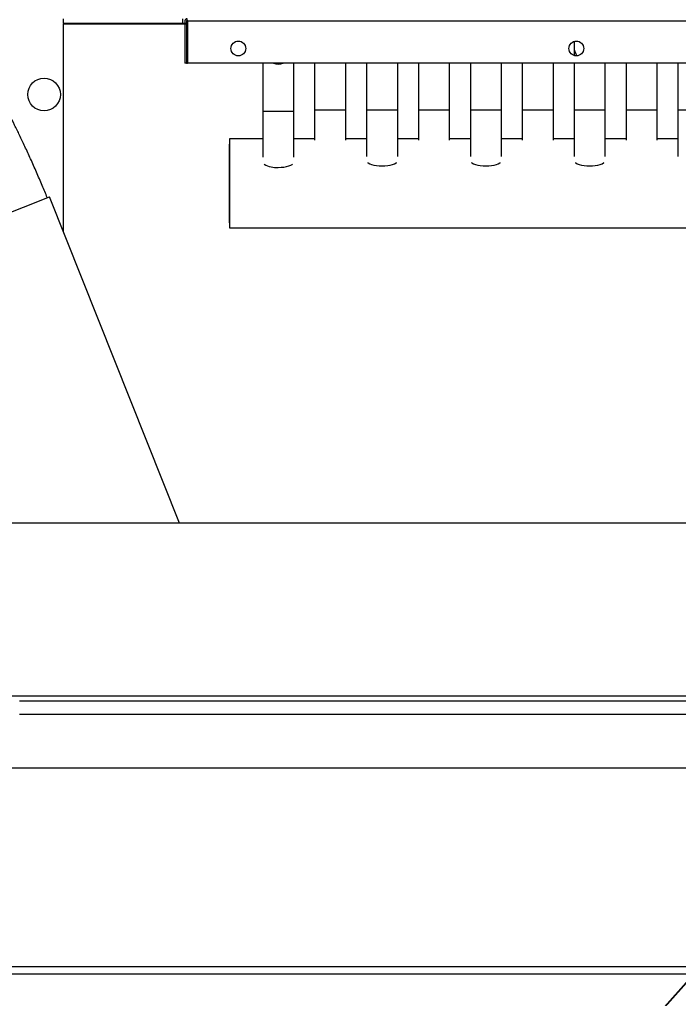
# Model space of a CAD drawing. Extents: x -2187 to 96136, y -11110 to 52208.
# Drawn here: x 47351 to 47795, y 18395 to 19055 of the extents above; entities that cross this region are included whole.
import ezdxf

# ---------------------------------------------------------------- set-up
doc = ezdxf.new("R2010")
doc.units = 0
doc.header["$LTSCALE"] = 1000
doc.header["$MEASUREMENT"] = 0
doc.linetypes.add('ACAD_ISO02W100', pattern=[15, 12, -3])
doc.layers.add('洗衣房设备', color=4, linetype='Continuous')
doc.styles.add('HZHT', font='hztxt_e.shx', dxfattribs={"width": 1.5, "bigfont": 'hztxt.shx'})
doc.dimstyles.new('75', dxfattribs={"dimscale": 100, "dimtxt": 3, "dimasz": 1, "dimexe": 1, "dimexo": 1, "dimgap": 0.2, "dimtad": 1, "dimdec": 0, "dimrnd": 10, "dimzin": 0, "dimdsep": 46, "dimtxsty": 'HZHT', "dimblk1": 'ARCHTICK', "dimblk2": 'ARCHTICK', "dimsah": 1, "dimcen": 1, "dimdle": 0.5, "dimclrd": 1, "dimclre": 1, "dimadec": 0, "dimazin": 0, "dimtfac": 1, "dimtdec": 0, "dimtix": 1, "dimtmove": 2, "dimatfit": 3, "dimfxl": 0, "dimtolj": 1, "dimtzin": 0, "dimarcsym": 0})

# ---------------------------------------------------------------- blocks, each defined once
blk = doc.blocks.new('_ArchTick')
at = {"color": 0, "linetype": 'ByBlock', "const_width": 0.4}
blk.add_lwpolyline([(-0.5, -0.5), (0.5, 0.5)], dxfattribs=at)
blk = doc.blocks.new('*D128')
at = {"color": 1, "linetype": 'ACAD_ISO02W100', "lineweight": -2, "ltscale": 750}
for p, q in [((46340.1, 18544.5), (46340.1, 17223.45)), ((50290.1, 18544.5), (50290.1, 17223.45)), ((46290.1, 17323.45), (47159.52, 17323.45)), ((50340.1, 17323.45), (48409.52, 17323.45))]:
    blk.add_line(p, q, dxfattribs=at)
at = {"layer": 'Defpoints', "color": 0, "linetype": 'ACAD_ISO02W100', "ltscale": 750}
for p in [(46340.1, 18644.5), (50290.1, 18644.5), (50290.1, 17323.45)]:
    blk.add_point(p, dxfattribs=at)
at = {"color": 1, "linetype": 'ACAD_ISO02W100', "lineweight": -2, "ltscale": 750, "xscale": 100, "yscale": 100, "zscale": 100, "rotation": 180}
blk.add_blockref('_ArchTick', (46340.1, 17323.45), dxfattribs=at)
at = {"color": 1, "linetype": 'ACAD_ISO02W100', "lineweight": -2, "ltscale": 750, "xscale": 100, "yscale": 100, "zscale": 100}
blk.add_blockref('_ArchTick', (50290.1, 17323.45), dxfattribs=at)
at = {"color": 0, "linetype": 'ACAD_ISO02W100', "ltscale": 750, "insert": (47784.52, 17473.45), "char_height": 300, "attachment_point": 2, "style": 'HZHT'}
blk.add_mtext('\\A1;3950', dxfattribs=at)

msp = doc.modelspace()

# ---------------------------------------------------------------- linework, layer by layer
at = {"color": 7, "linetype": 'Continuous', "lineweight": 15}
for p, q in [((47380.263, 19052.501), (47380.263, 19055.501)), ((47460.597, 19052.501), (47460.597, 19055.501)), ((47463.497, 19054.501), (47463.746, 19054.501)), ((47380.097, 19052.101), (47380.097, 18912.193)), ((47380.263, 19052.501), (47460.597, 19052.501)), ((47460.597, 19052.501), (47462.097, 19052.501)), ((47462.097, 19054.101), (47462.097, 19025.501)), ((47462.097, 19052.501), (47463.804, 19052.501)), ((47462.097, 19052.101), (47463.804, 19052.101)), ((47463.097, 19054.101), (47463.097, 19025.501)), ((47463.804, 19054.101), (48216.39, 19054.101)), ((47463.804, 19054.101), (47463.804, 19025.501)), ((47463.804, 19054.101), (48216.39, 19054.101)), ((47724.597, 19040.271), (47724.597, 19036.501)), ((47724.597, 19036.501), (47724.597, 19030.732)), ((47463.097, 19025.501), (47462.097, 19025.501)), ((47463.097, 19025.501), (47463.804, 19025.501)), ((48216.39, 19025.501), (47463.804, 19025.501)), ((48216.39, 19025.501), (47463.804, 19025.501)), ((47514.597, 19025.501), (47514.597, 18993.134)), ((47535.597, 18993.134), (47535.597, 19025.501)), ((47549.597, 19025.501), (47549.597, 18994.134)), ((47570.597, 18994.134), (47570.597, 19025.501)), ((47584.597, 19025.501), (47584.597, 18994.134)), ((47605.597, 18994.134), (47605.597, 19025.501)), ((47619.597, 19025.501), (47619.597, 18994.134)), ((47640.597, 18994.134), (47640.597, 19025.501)), ((47654.597, 19025.501), (47654.597, 18994.134)), ((47675.597, 18994.134), (47675.597, 19025.501)), ((47689.597, 19025.501), (47689.597, 18994.134)), ((47710.597, 18994.134), (47710.597, 19025.501)), ((47724.597, 19025.501), (47724.597, 18994.134)), ((47745.597, 18994.134), (47745.597, 19025.501)), ((47759.597, 19025.501), (47759.597, 18994.134)), ((47780.597, 18994.134), (47780.597, 19025.501)), ((47794.597, 19025.501), (47794.597, 18994.134)), ((47514.597, 18993.134), (47514.597, 18962.321)), ((47535.597, 18962.321), (47535.597, 18993.134)), ((47549.597, 18994.134), (47549.597, 18973.699)), ((47570.597, 18973.699), (47570.597, 18994.134)), ((47584.597, 18994.134), (47584.597, 18962.625)), ((47605.597, 18962.625), (47605.597, 18994.134)), ((47619.597, 18994.134), (47619.597, 18973.699)), ((47640.597, 18973.699), (47640.597, 18994.134)), ((47654.597, 18994.134), (47654.597, 18962.625)), ((47675.597, 18962.625), (47675.597, 18994.134)), ((47689.597, 18994.134), (47689.597, 18973.699)), ((47710.597, 18973.699), (47710.597, 18994.134)), ((47724.597, 18994.134), (47724.597, 18962.625)), ((47745.597, 18962.625), (47745.597, 18994.134)), ((47759.597, 18994.134), (47759.597, 18973.699)), ((47780.597, 18973.699), (47780.597, 18994.134)), ((47794.597, 18994.134), (47794.597, 18962.625)), ((47514.597, 18974.501), (47492.097, 18974.501)), ((47492.097, 18974.501), (47492.097, 18944.501)), ((47492.097, 18918.001), (47492.097, 18971.001)), ((47549.597, 18974.501), (47535.597, 18974.501)), ((47584.597, 18974.501), (47570.597, 18974.501)), ((47619.597, 18974.501), (47605.597, 18974.501)), ((47654.597, 18974.501), (47640.597, 18974.501)), ((47689.597, 18974.501), (47675.597, 18974.501)), ((47724.597, 18974.501), (47710.597, 18974.501)), ((47759.597, 18974.501), (47745.597, 18974.501)), ((47794.597, 18974.501), (47780.597, 18974.501)), ((47492.097, 18944.501), (47492.097, 18914.501)), ((47069.776, 18815.707), (47370.794, 18935.558)), ((47458.41, 18715.501), (47370.794, 18935.558)), ((47492.097, 18914.501), (47818.097, 18914.501)), ((47492.097, 18914.501), (47818.097, 18914.501)), ((47815.097, 18715.501), (46815.097, 18715.501)), ((47815.097, 18715.501), (46815.097, 18715.501)), ((47811.697, 18598.901), (46818.497, 18598.901)), ((47811.697, 18598.901), (46818.497, 18598.901)), ((47811.697, 18595.501), (47350.597, 18595.501)), ((47811.697, 18595.501), (47350.597, 18595.501)), ((47813.097, 18586.501), (47350.597, 18586.501)), ((47813.097, 18586.501), (47350.597, 18586.501)), ((47335.097, 18550.501), (47825.097, 18550.501)), ((47335.097, 18550.501), (47825.097, 18550.501)), ((46815.097, 18416.601), (47815.097, 18416.601)), ((46815.097, 18416.601), (47815.097, 18416.601)), ((46815.097, 18411.501), (47815.097, 18411.501)), ((46815.097, 18411.501), (47815.097, 18411.501))]:
    msp.add_line(p, q, dxfattribs=at)
at = {"color": 8, "linetype": 'Continuous', "lineweight": 15}
for p, q in [((47380.097, 19052.101), (47462.097, 19052.101)), ((47514.597, 18993.134), (47525.097, 18993.134)), ((47525.097, 18993.134), (47535.597, 18993.134)), ((47549.597, 18994.134), (47560.097, 18994.134)), ((47560.097, 18994.134), (47570.597, 18994.134)), ((47584.597, 18994.134), (47595.097, 18994.134)), ((47595.097, 18994.134), (47605.597, 18994.134)), ((47619.597, 18994.134), (47630.097, 18994.134)), ((47630.097, 18994.134), (47640.597, 18994.134)), ((47654.597, 18994.134), (47665.097, 18994.134)), ((47665.097, 18994.134), (47675.597, 18994.134)), ((47689.597, 18994.134), (47700.097, 18994.134)), ((47700.097, 18994.134), (47710.597, 18994.134)), ((47724.597, 18994.134), (47735.097, 18994.134)), ((47735.097, 18994.134), (47745.597, 18994.134)), ((47759.597, 18994.134), (47770.097, 18994.134)), ((47770.097, 18994.134), (47780.597, 18994.134)), ((47794.597, 18994.134), (47805.097, 18994.134))]:
    msp.add_line(p, q, dxfattribs=at)
at = {"color": 8, "linetype": 'Continuous', "lineweight": 15, "flags": 128}
for points in [[(47525.097, 18955.341), (47527.026, 18955.402), (47528.89, 18955.583), (47530.624, 18955.879), (47532.17, 18956.278), (47533.476, 18956.768), (47534.496, 18957.331), (47534.649, 18957.441)], [(47585.27, 18958.667), (47585.697, 18958.331), (47586.717, 18957.768), (47588.023, 18957.278), (47589.569, 18956.879), (47591.304, 18956.583), (47593.167, 18956.402), (47595.097, 18956.341)], [(47595.097, 18956.341), (47597.026, 18956.402), (47598.89, 18956.583), (47600.624, 18956.879), (47602.17, 18957.278), (47603.476, 18957.768), (47604.496, 18958.331), (47604.924, 18958.667)], [(47655.27, 18958.667), (47655.697, 18958.331), (47656.717, 18957.768), (47658.023, 18957.278), (47659.569, 18956.879), (47661.304, 18956.583), (47663.167, 18956.402), (47665.097, 18956.341)], [(47665.097, 18956.341), (47667.026, 18956.402), (47668.89, 18956.583), (47670.624, 18956.879), (47672.17, 18957.278), (47673.476, 18957.768), (47674.496, 18958.331), (47674.924, 18958.667)], [(47725.27, 18958.667), (47725.697, 18958.331), (47726.717, 18957.768), (47728.023, 18957.278), (47729.569, 18956.879), (47731.304, 18956.583), (47733.167, 18956.402), (47735.097, 18956.341)], [(47735.097, 18956.341), (47737.026, 18956.402), (47738.89, 18956.583), (47740.624, 18956.879), (47742.17, 18957.278), (47743.476, 18957.768), (47744.496, 18958.331), (47744.924, 18958.667)]]:
    msp.add_lwpolyline(points, dxfattribs=at)
at = {"color": 7, "linetype": 'Continuous', "lineweight": 15}
for centre, radius in [((47498.097, 19035.501), 5), ((47726.097, 19035.501), 5), ((47367.097, 19004.501), 11)]:
    msp.add_circle(centre, radius, dxfattribs=at)
for centre, start, end in [((47735.097, 19036.501), 180, 214.757317), ((47525.097, 19035.501), 252.24721, 287.75279)]:
    msp.add_arc(centre, 10.5, start, end, dxfattribs=at)
at = {"color": 8, "linetype": 'Continuous', "lineweight": 15}
msp.add_arc((47524.019, 18973.211), 17.903, 241.748314, 273.452204, dxfattribs=at)
at = {"color": 7, "linetype": 'Continuous', "lineweight": 15}
msp.add_open_spline([(47369.259, 18934.947), (47368.143, 18937.644), (47365.765, 18943.389), (47362.019, 18952.081), (47358.129, 18960.885), (47354.335, 18969.194), (47350.745, 18976.795), (47347.307, 18983.811), (47344.043, 18990.21), (47340.956, 18996.013), (47338.208, 19000.975), (47335.865, 19005.059), (47333.95, 19008.296), (47332.578, 19010.568), (47331.634, 19012.118), (47330.861, 19013.383), (47329.853, 19015.026), (47328.443, 19017.328), (47326.653, 19020.277), (47324.576, 19023.792), (47322.419, 19027.668), (47320.275, 19031.949), (47318.286, 19036.585), (47316.519, 19041.62), (47315.089, 19046.594), (47313.93, 19051.147), (47312.932, 19055.274), (47311.965, 19059.291), (47311.01, 19063.139), (47310.105, 19066.607), (47309.246, 19069.734), (47308.298, 19073.006), (47307.111, 19076.852), (47305.606, 19081.361), (47303.81, 19086.305), (47301.771, 19091.567), (47299.739, 19096.546), (47297.818, 19101.09), (47296.149, 19104.942), (47294.617, 19108.412), (47293.289, 19111.378), (47292.184, 19113.816), (47291.312, 19115.728), (47290.507, 19117.482), (47289.537, 19119.584), (47288.161, 19122.542), (47286.294, 19126.521), (47283.913, 19131.544), (47281.243, 19137.127), (47278.349, 19143.151), (47275.299, 19149.489), (47271.93, 19156.506), (47268.265, 19164.189), (47265.786, 19169.489), (47264.494, 19172.25)], degree=3, knots=[0, 0, 0, 0, 0.0336706, 0.0717341, 0.1091639, 0.1444822, 0.1766496, 0.2055024, 0.2339304, 0.2591671, 0.2817717, 0.3007982, 0.316064, 0.3275596, 0.3327306, 0.3372735, 0.3445054, 0.3548255, 0.368208, 0.3842657, 0.4020483, 0.4195491, 0.4391441, 0.4604063, 0.4813714, 0.4983408, 0.5142391, 0.5300054, 0.545681, 0.5596452, 0.5710842, 0.5828667, 0.5986487, 0.6172192, 0.6373397, 0.6589107, 0.6818574, 0.6989467, 0.7154201, 0.7299704, 0.7424403, 0.7527087, 0.7606868, 0.7665435, 0.7747982, 0.7873, 0.8041429, 0.8254198, 0.8512109, 0.8751314, 0.901985, 0.931763, 0.9644429, 1, 1, 1, 1], dxfattribs=at)
for points in [[(47463.497, 19055.501), (47463.313, 19055.48), (47462.946, 19055.438), (47462.484, 19055.114), (47462.16, 19054.652), (47462.118, 19054.285), (47462.097, 19054.101)], [(47463.497, 19054.501), (47463.444, 19054.495), (47463.339, 19054.483), (47463.207, 19054.391), (47463.115, 19054.258), (47463.103, 19054.154), (47463.097, 19054.101)], [(47463.804, 19054.101), (47463.778, 19054.285), (47463.727, 19054.652), (47463.65, 19055.114), (47463.573, 19055.438), (47463.522, 19055.48), (47463.497, 19055.501)], [(47463.804, 19054.101), (47463.778, 19054.154), (47463.727, 19054.258), (47463.65, 19054.391), (47463.573, 19054.483), (47463.522, 19054.495), (47463.497, 19054.501)], [(47380.263, 19052.501), (47380.249, 19052.495), (47380.222, 19052.483), (47380.18, 19052.391), (47380.138, 19052.258), (47380.111, 19052.154), (47380.097, 19052.101)]]:
    msp.add_open_spline(points, degree=3, dxfattribs=at)

# ---------------------------------------------------------------- dimensions: what is measured, and where the dimension line sits
at = {"color": 1, "linetype": 'ACAD_ISO02W100', "ltscale": 750}
dim = msp.add_linear_dim(base=(50290.097, 17323.451), p1=(46340.097, 18644.501), p2=(50290.097, 18644.501), angle=180, dimstyle='75', override={"dimfxl": 3.25}, dxfattribs=at)
dim.commit()
dim.dimension.update_dxf_attribs({"geometry": '*D128', "text_midpoint": (47784.523, 17323.451), "dimtype": 160})

# ---------------------------------------------------------------- leaders
at = {"layer": '洗衣房设备', "color": 2, "linetype": 'ACAD_ISO02W100', "ltscale": 750}
msp.add_leader([(48104.844, 18747.704), (47543.03, 18116.862)], dimstyle='75', override={"dimscale": 50, "dimgap": 0.2, "dimtad": 0, "dimfxl": 0.5, "dimfxlon": 1}, dxfattribs=at)

doc.saveas('drawing.dxf')
